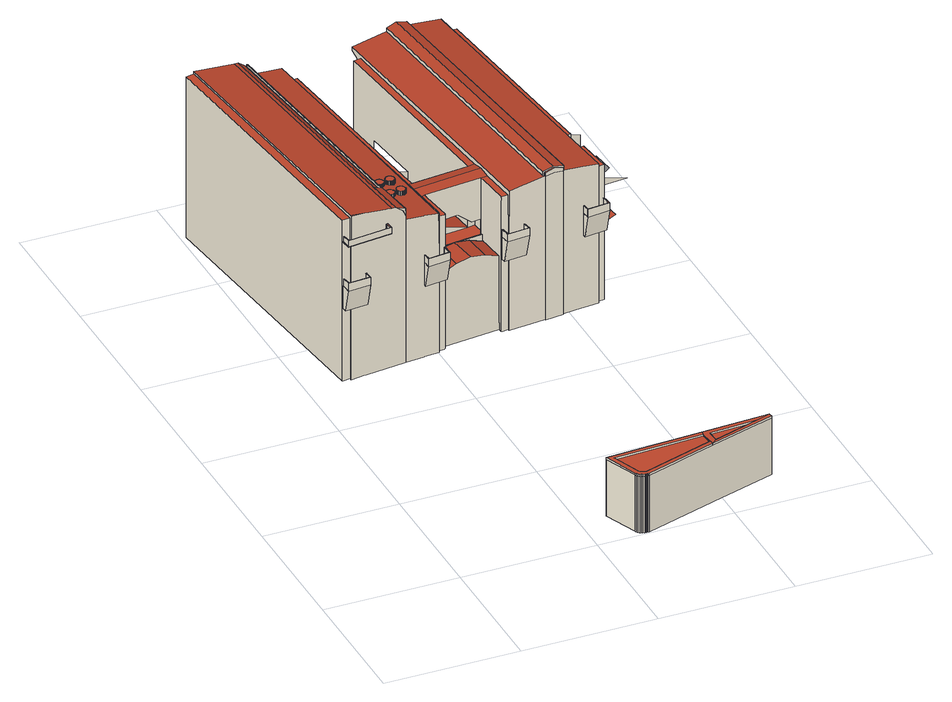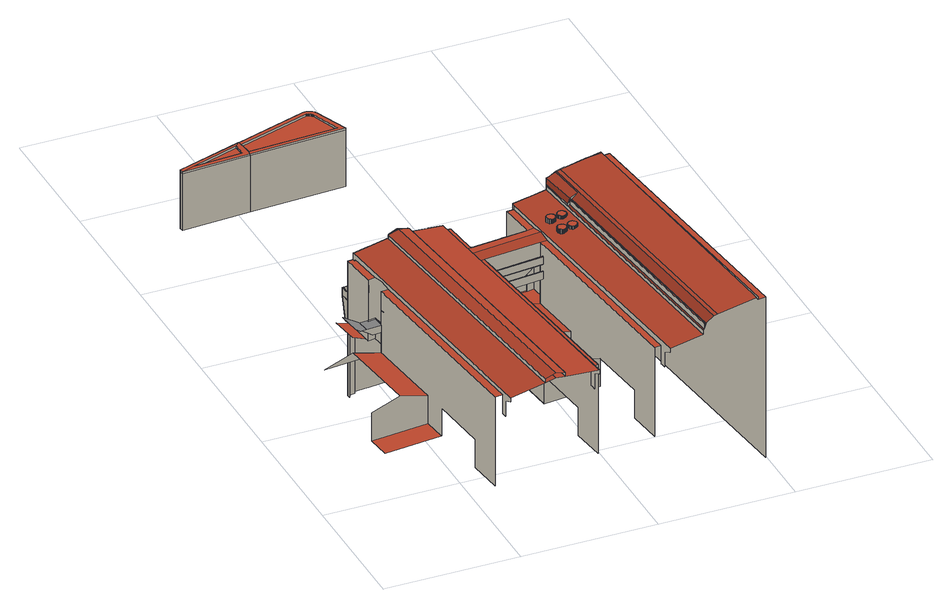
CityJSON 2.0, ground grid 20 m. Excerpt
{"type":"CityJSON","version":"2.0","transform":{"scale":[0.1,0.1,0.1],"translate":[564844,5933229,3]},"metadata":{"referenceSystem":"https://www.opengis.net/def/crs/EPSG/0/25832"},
"CityObjects":{
"building1":{"type":"Building","attributes":{"Grundfläche 2D":"19094.941454","Grundhöhe NN":"4.316"},"children":["building1-1","building1-2","building1-3","building1-4","building1-5","building1-6","building1-7","building1-8","building1-9","building1-10","building1-11","building1-12","building1-13","building1-14","building1-15"],"geometry":[{"type":"MultiSurface","lod":"3","boundaries":[[[0,1,2,3]],[[4,5,6,7]],[[8,9,10,7,6,11,12,13,2,1,14,15,16,17,18,19]],[[13,12,20,21]],[[10,9,22,23]],[[24,25,26]],[[27,28,20,12,11,6,5,29,30]],[[29,5,4,31]],[[32,31,4,7,10,23,33]],[[25,34,26]],[[35,36,3,2,13,21,37,38]],[[39,24,26,40,41,16,15]],[[41,42,18,17,16]],[[43,44,45,46,39,15,14,1,0,47]],[[27,30,29,31,32]],[[47,0,3,36]],[[22,48,49,50,51,52,53,54,55,56,57,34,25,24,39,46,45,44,43,35,38,37,21,20,28,27,32,33,23]],[[58,19,18,42]],[[43,47,36,35]],[[55,59,40,26,34,57,56]],[[53,60,61,62,63,54]],[[59,55,54,63,62]],[[64,65,66,67]],[[68,52,51,69,70,71]],[[64,72,73,74,75,76,51,50,77,78,79,80,81,65]],[[68,71,70,82,83,61,60,53,52]],[[64,67,84,85,86,87,73,72]],[[80,88,89,90,91,66,65,81]],[[84,67,66,91]],[[74,92,93,94,69,51,76,75]],[[95,88,80,79]],[[96,87,86,85,90,89,88,95,97,98,99,100,101,102]],[[85,84,91,90]],[[103,104,105,106]],[[107,108,109,96,102,101,100,110,111]],[[103,112,113,104]],[[114,113,112,108,107,111,110,100,99,115,116,117,118]],[[119,120,121,122,106,105]],[[122,121,123]],[[103,106,122,123,124,125,112]],[[117,116,126,127]],[[94,93,92,74,73,87,96,109,128,129,130,131,132,133,134,135,136]],[[137,130,129,138,139,140]],[[126,141,142,127]],[[143,144,119,145,146,147]],[[148,121,120,149,150,149,120,119,144,143,147,151,152,153,154,155,156,157,158,159,160,161,162,137,140,139,138,122,163,164,165]],[[141,126,116,115,166,167,168]],[[124,169,170,125]],[[171,145,119]],[[172,173,174,175,123,121,148,165]],[[120,176,177]],[[105,104,113,178,179,180,171,119]],[[129,128,181,182,183,138]],[[164,184,172,165]],[[170,185,186,187,108,112,125]],[[122,138,183,188,189]],[[177,190,191,192,150,149,120]],[[192,191,190,176,120,149,150]],[[141,168,193,142]],[[194,178,113,114,118,117,195,196]],[[117,127,142,193,195]],[[197,181,128,109,108,187]],[[198,184,164,163,122,189,188]],[[169,124,123,175,174,190,177]],[[176,199,185,170,169,177]],[[200,201,151,147,146]],[[168,167,195,193]],[[202,203,204,205]],[[153,152,206,207,208]],[[202,209,210,211,212,213,214,215,216,217,218,203]],[[176,190,219,199]],[[152,151,201,206]],[[167,166,214,213,220,221,187,186,178,194,196,195]],[[200,146,145,171,222,223]],[[197,187,221,220,213,212,211]],[[199,219,224,225,186,185]],[[226,217,216,227]],[[186,225,179,178]],[[228,204,203,218,217,226,229,230]],[[231,232,210,209,202,205,233,234,235]],[[233,205,204,228]],[[224,219,171,180]],[[225,224,180,179]],[[229,226,227,236,237,238,239,240,241,242,232,231,235,230]],[[235,234,233,228,230]],[[243,244,245,246,247,248,249,207,206,201,200,223,222,171,219,190,191,192,191,190,174,173,172,184,198,188,183,250,251,252,253,254]],[[252,251,250,183,182,255]],[[256,257,255,182,181,197,211,210,232,242,258,259,260,261,262,263]],[[238,264,265,239]],[[265,266,267,268,269,259,258,242,241,240,239]],[[267,270,271,272,273,274,275,276,277]],[[265,264,278,279,266]],[[278,280,281,279]],[[275,282,269,276]],[[283,282,275,274,273]],[[284,285,286,287]],[[284,288,289,290,291,292,281,280,293,294,295,296,297,285]],[[273,272,298,283]],[[267,266,279,281,292,291,290,299,300,301,268]],[[298,272,271,301]],[[284,287,302,303,304,305,306,289,288]],[[302,287,286,307]],[[307,286,285,297,296,308,309,310]],[[311,308,296,295]],[[310,309,308,311,312,313,314,315,316,317,318,306,305,304]],[[304,303,302,307,310]],[[319,320,318,317,316,315,321,322]],[[323,324,325,326]],[[327,325,324,328]],[[329,327,328,319,322,321,315,314,330,331,332,333]],[[326,334,335,323]],[[331,336,337,332]],[[338,328,324,323,335,339]],[[340,341,339,335]],[[342,343,344,345,346,347]],[[344,343,348,349,350,351,352,353,300,299,290,289,306,318,320,354]],[[355,356,357,358,340,359,360,359,340,335,334,361,362,363,364,365,366,367,368,369,370,371,372,373,374,375,342,347,346,345,376,377]],[[378,379,338,339,341,380]],[[363,362,361,334,381,382]],[[383,381,334]],[[384,385,365,364]],[[386,384,364,363,382]]],"semantics":{"surfaces":[{"type":"WallSurface"},{"type":"RoofSurface"},{"type":"GroundSurface"}],"values":[0,0,0,0,0,1,1,0,2,1,2,0,1,1,0,0,0,0,0,1,1,1,0,0,0,1,1,2,0,1,0,0,0,0,1,0,0,0,0,2,1,0,1,1,1,0,0,2,0,2,0,1,1,0,0,0,1,2,1,1,0,1,1,0,2,0,1,0,0,0,0,1,0,1,1,2,0,0,2,1,0,0,0,0,0,0,1,0,0,1,0,0,0,0,1,0,0,1,1,0,1,0,2,0,0,0,1,0,0,0,0,1,2,0,1,0,0,2,1,0,1,0]}}]},
"building1-1":{"type":"BuildingInstallation","parents":["building1"],"geometry":[{"type":"MultiSurface","lod":"3","boundaries":[[[387,388,389,390,391,392,393,394,395,396,397]],[[28,390,389,27]],[[398,392,391,390,28,399]],[[393,392,398,400]],[[11,395,394,393,400,401]],[[11,6,396,395]],[[6,5,397,396]],[[5,29,387,397]],[[29,30,27,389,388,387]]],"semantics":{"surfaces":[{"type":"RoofSurface"},{"type":"WallSurface"}],"values":[0,1,1,1,1,1,1,1,1]}}]},
"building1-2":{"type":"BuildingInstallation","parents":["building1"],"geometry":[{"type":"MultiSurface","lod":"3","boundaries":[[[402,403,404,405,406,407,408,409]],[[1,0,406,405]],[[0,47,407,406]],[[47,43,408,407]],[[43,44,409,408]],[[44,410,402,409]],[[410,411,403,402]],[[411,14,404,403]],[[14,1,405,404]]],"semantics":{"surfaces":[{"type":"RoofSurface"},{"type":"WallSurface"}],"values":[0,1,1,1,1,1,1,1,1]}}]},
"building1-3":{"type":"BuildingInstallation","parents":["building1"],"geometry":[{"type":"MultiSurface","lod":"3","boundaries":[[[412,413,414,415,416,63,54]],[[413,417,418,414]],[[419,414,418]],[[420,414,419]],[[53,52,417,413,412,54]],[[52,68,418,417]],[[68,421,422,420,419,418]],[[423,414,420,422,424]],[[414,423,424,425,426,415]],[[60,63,416,415,426,425]]],"semantics":{"surfaces":[{"type":"RoofSurface"},{"type":"WallSurface"}],"values":[0,0,0,0,1,1,1,1,1,1]}}]},
"building1-4":{"type":"BuildingInstallation","parents":["building1"],"geometry":[{"type":"MultiSurface","lod":"3","boundaries":[[[427,428,429,430,431,432,433,434,435,436,437,438,439,440,441,442,443,444,445,446,447,448,449,450,451,452,453,454,455,456,457,458,459,460,461,462]],[[463,464,428,427]],[[464,465,429,428]],[[466,467,461,460]],[[467,468,462,461]],[[468,463,427,462]],[[465,469,430,429]],[[469,470,431,430]],[[470,471,432,431]],[[471,472,433,432]],[[434,433,472,473]],[[473,474,435,434]],[[474,475,436,435]],[[437,436,475,476]],[[476,477,438,437]],[[477,478,439,438]],[[478,479,440,439]],[[479,480,441,440]],[[480,481,442,441]],[[481,482,443,442]],[[482,483,444,443]],[[483,484,445,444]],[[484,485,446,445]],[[485,486,447,446]],[[486,487,448,447]],[[487,488,449,448]],[[488,489,450,449]],[[489,490,451,450]],[[452,451,490,491]],[[491,492,453,452]],[[492,493,454,453]],[[493,494,455,454]],[[494,495,456,455]],[[495,496,457,456]],[[458,457,496,497]],[[497,498,459,458]],[[498,466,460,459]]],"semantics":{"surfaces":[{"type":"RoofSurface"},{"type":"WallSurface"}],"values":[0,1,1,1,1,1,1,1,1,1,1,1,1,1,1,1,1,1,1,1,1,1,1,1,1,1,1,1,1,1,1,1,1,1,1,1,1]}}]},
"building1-5":{"type":"BuildingInstallation","parents":["building1"],"geometry":[{"type":"MultiSurface","lod":"3","boundaries":[[[499,500,501,502,503,504,505,506,507,508,509,510,511,512,513,514,515,516,517,518,519,520,521,522,523,524,525,526,527,528,529,530,531,532,533,534,535]],[[500,499,536,537]],[[501,500,537,538]],[[534,533,539,540]],[[535,534,540,541]],[[499,535,541,536]],[[502,501,538,542]],[[503,502,542,543]],[[504,503,543,544]],[[505,504,544,545]],[[506,505,545,546]],[[507,506,546,547]],[[508,507,547,548]],[[509,508,548,549]],[[510,509,549,550]],[[511,510,550,551]],[[512,511,551,552]],[[513,512,552,553]],[[514,513,553,554]],[[515,514,554,555]],[[516,515,555,556]],[[517,516,556,557]],[[518,517,557,558]],[[519,518,558,559]],[[520,519,559,560]],[[521,520,560,561]],[[522,521,561,562]],[[523,522,562,563]],[[524,523,563,564]],[[525,524,564,565]],[[526,525,565,566]],[[527,526,566,567]],[[528,527,567,568]],[[529,528,568,569]],[[530,529,569,570]],[[531,530,570,571]],[[532,531,571,572]],[[533,532,572,539]]],"semantics":{"surfaces":[{"type":"RoofSurface"},{"type":"WallSurface"}],"values":[0,1,1,1,1,1,1,1,1,1,1,1,1,1,1,1,1,1,1,1,1,1,1,1,1,1,1,1,1,1,1,1,1,1,1,1,1,1]}}]},
"building1-6":{"type":"BuildingInstallation","parents":["building1"],"geometry":[{"type":"MultiSurface","lod":"3","boundaries":[[[426,423,573,574]],[[426,574,83,425]],[[424,423,426,425]],[[422,420,423,424]],[[82,573,423,420,422]],[[574,573,82,83]]],"semantics":{"surfaces":[{"type":"RoofSurface"},{"type":"WallSurface"}],"values":[0,1,1,1,1,1]}}]},
"building1-7":{"type":"BuildingInstallation","parents":["building1"],"geometry":[{"type":"MultiSurface","lod":"3","boundaries":[[[575,576,577,578,579,580,581,582,583,584,585,586,587,588,589,590,591,592,593,594,595,596,597,598,599,600,601,602,603,604,605,606,607,608,609,610,611,612,613]],[[614,615,579,578]],[[615,616,580,579]],[[617,618,576,575]],[[618,619,577,576]],[[619,614,578,577]],[[616,620,581,580]],[[620,621,582,581]],[[621,622,583,582]],[[584,583,622,623]],[[623,624,585,584]],[[624,625,586,585]],[[625,626,587,586]],[[626,627,588,587]],[[627,628,589,588]],[[628,629,590,589]],[[629,630,591,590]],[[592,591,630,631]],[[631,632,593,592]],[[632,633,594,593]],[[633,634,595,594]],[[634,635,596,595]],[[635,636,597,596]],[[636,637,598,597]],[[637,638,599,598]],[[638,639,600,599]],[[639,640,601,600]],[[602,601,640,641]],[[641,642,603,602]],[[642,643,604,603]],[[643,644,605,604]],[[644,645,606,605]],[[645,646,607,606]],[[646,647,608,607]],[[647,648,609,608]],[[648,649,610,609]],[[649,650,611,610]],[[650,651,612,611]],[[651,652,613,612]],[[575,613,652,617]]],"semantics":{"surfaces":[{"type":"RoofSurface"},{"type":"WallSurface"}],"values":[0,1,1,1,1,1,1,1,1,1,1,1,1,1,1,1,1,1,1,1,1,1,1,1,1,1,1,1,1,1,1,1,1,1,1,1,1,1,1,1]}}]},
"building1-8":{"type":"BuildingInstallation","parents":["building1"],"geometry":[{"type":"MultiSurface","lod":"3","boundaries":[[[653,654,655,656,657,658,659,660]],[[64,67,656,655]],[[67,84,657,656]],[[84,85,658,657]],[[86,659,658,85]],[[86,661,660,659]],[[653,660,661,662]],[[654,653,662,72]],[[64,655,654,72]]],"semantics":{"surfaces":[{"type":"RoofSurface"},{"type":"WallSurface"}],"values":[0,1,1,1,1,1,1,1,1]}}]},
"building1-9":{"type":"BuildingInstallation","parents":["building1"],"geometry":[{"type":"MultiSurface","lod":"3","boundaries":[[[663,664,665,666,667,668,669,670,671,672,673,674,675,676,677,678,679,680,681,682,683,684,685,686,687,688,689,690,691,692,693,694,695,696,697,698,699,700,701,702]],[[664,663,703,704]],[[665,664,704,705]],[[701,700,706,707]],[[702,701,707,708]],[[663,702,708,703]],[[666,665,705,709]],[[667,666,709,710]],[[668,667,710,711]],[[669,668,711,712]],[[670,669,712,713]],[[714,672,671,670,713,715]],[[673,672,714,716]],[[674,673,716,717]],[[675,674,717,718]],[[676,675,718,719]],[[677,676,719,720]],[[678,677,720,721]],[[679,678,721,722]],[[680,679,722,723]],[[681,680,723,724]],[[682,681,724,725]],[[683,682,725,726]],[[684,683,726,727]],[[685,684,727,728]],[[686,685,728,729]],[[687,686,729,730]],[[688,687,730,731]],[[689,688,731,732]],[[690,689,732,733]],[[691,690,733,734]],[[692,691,734,735]],[[693,692,735,736]],[[694,693,736,737]],[[695,694,737,738]],[[696,695,738,739]],[[697,696,739,740]],[[698,697,740,741]],[[699,698,741,742]],[[700,699,742,706]]],"semantics":{"surfaces":[{"type":"RoofSurface"},{"type":"WallSurface"}],"values":[0,1,1,1,1,1,1,1,1,1,1,1,1,1,1,1,1,1,1,1,1,1,1,1,1,1,1,1,1,1,1,1,1,1,1,1,1,1,1,1]}}]},
"building1-10":{"type":"BuildingInstallation","parents":["building1"],"geometry":[{"type":"MultiSurface","lod":"3","boundaries":[[[743,744,745,746]],[[194,743,746,196]],[[744,743,194,114]],[[744,114,118,745]],[[746,745,118,196]]],"semantics":{"surfaces":[{"type":"RoofSurface"},{"type":"WallSurface"}],"values":[0,1,1,1,1]}}]},
"building1-11":{"type":"BuildingInstallation","parents":["building1"],"geometry":[{"type":"MultiSurface","lod":"3","boundaries":[[[747,748,749,750]],[[748,184,164,749]],[[749,164,163,750]],[[163,198,747,750]],[[747,198,184,748]],[[198,163,164,184]]],"semantics":{"surfaces":[{"type":"RoofSurface"},{"type":"WallSurface"},{"type":"GroundSurface"}],"values":[0,1,1,1,1,2]}}]},
"building1-12":{"type":"BuildingInstallation","parents":["building1"],"geometry":[{"type":"MultiSurface","lod":"3","boundaries":[[[751,752,753,754]],[[751,149,191,752]],[[754,753,192,150]],[[754,150,149,751]],[[752,191,192,753]],[[150,192,191,149]]],"semantics":{"surfaces":[{"type":"RoofSurface"},{"type":"WallSurface"},{"type":"GroundSurface"}],"values":[0,1,1,1,1,2]}}]},
"building1-13":{"type":"BuildingInstallation","parents":["building1"],"geometry":[{"type":"MultiSurface","lod":"3","boundaries":[[[755,756,757,758,759,760,761,762,763]],[[231,757,756,235]],[[758,757,231,764]],[[759,758,764,765]],[[765,209,760,759]],[[202,761,760,209]],[[202,205,762,761]],[[205,233,763,762]],[[233,234,235,756,755,763]]],"semantics":{"surfaces":[{"type":"RoofSurface"},{"type":"WallSurface"}],"values":[0,1,1,1,1,1,1,1,1]}}]},
"building1-14":{"type":"BuildingInstallation","parents":["building1"],"geometry":[{"type":"MultiSurface","lod":"3","boundaries":[[[766,767,768,769,770]],[[771,772,767,766,773]],[[277,768,767,772,270,267]],[[265,770,769,768,277,239]],[[279,773,766,770,265,266]],[[270,772,771,773,279,281]]],"semantics":{"surfaces":[{"type":"RoofSurface"},{"type":"WallSurface"}],"values":[0,0,1,1,1,1]}}]},
"building1-15":{"type":"BuildingInstallation","parents":["building1"],"geometry":[{"type":"MultiSurface","lod":"3","boundaries":[[[774,775,776,777,778,779,780,781,782,783]],[[776,304,305,777]],[[784,779,778,777,305,785]],[[780,779,784,786]],[[781,780,786,288]],[[781,288,284,782]],[[284,287,783,782]],[[287,302,774,783]],[[302,303,304,776,775,774]]],"semantics":{"surfaces":[{"type":"RoofSurface"},{"type":"WallSurface"}],"values":[0,1,1,1,1,1,1,1,1]}}]},
"building2":{"type":"Building","attributes":{"Grundfläche 2D":"84.141233","Grundhöhe NN":"3.738"},"children":["building2-1","building2-2"],"geometry":[{"type":"MultiSurface","lod":"3","boundaries":[[[787,788,789,790,791,792,793,794,795,796,797,798,799,800,801,802,803,804,805,806,807,808,809,810,811,812,813,814,815,816,817,818]],[[819,820,821,822,823,824,825,826,827,828,829,830,831,832,833,834,835,836,837]],[[838,839,787,818]],[[839,840,788,787]],[[840,841,842,790,789,788]],[[842,843,791,790]],[[843,844,792,791]],[[844,845,846,794,793,792]],[[846,847,848,796,795,794]],[[848,849,850,798,797,796]],[[850,851,799,798]],[[851,852,800,799]],[[852,853,801,800]],[[853,826,802,801]],[[825,824,823,805,804,803]],[[823,822,806,805]],[[822,821,807,806]],[[821,820,808,807]],[[820,819,809,808]],[[819,837,810,809]],[[837,836,811,810]],[[836,835,812,811]],[[835,834,813,812]],[[834,833,814,813]],[[833,832,815,814]],[[816,815,832,831]],[[830,838,818,817]],[[829,828,854,855]],[[830,829,855,856]],[[838,830,856,857]],[[839,838,857,858]],[[840,839,858,859]],[[860,842,841,840,859,861]],[[843,842,860,862]],[[863,844,843,862]],[[864,846,845,844,863,865]],[[866,848,847,846,864,867]],[[868,850,849,848,866,869]],[[851,850,868,870]],[[852,851,870,871]],[[853,852,871,872]],[[873,874,854,828,827,826,853,872]],[[865,863,862,860,861,859,858,857,856,855,854,874,873,872,871,870,868,869,866,867,864]]],"semantics":{"surfaces":[{"type":"RoofSurface"},{"type":"WallSurface"},{"type":"GroundSurface"}],"values":[0,0,1,1,1,1,1,1,1,1,1,1,1,1,1,1,1,1,1,1,1,1,1,1,1,1,1,1,1,1,1,1,1,1,1,1,1,1,1,1,1,1,2]}}]},
"building2-1":{"type":"BuildingInstallation","parents":["building2"],"geometry":[{"type":"MultiSurface","lod":"3","boundaries":[[[875,876,817,816,803,802,877,878]],[[875,878,879,880]],[[829,830,817,876]],[[816,831,825,803]],[[881,879,878,877]]],"semantics":{"surfaces":[{"type":"RoofSurface"},{"type":"WallSurface"}],"values":[0,1,1,1,1]}}]},
"building2-2":{"type":"BuildingInstallation","parents":["building2"],"geometry":[{"type":"MultiSurface","lod":"3","boundaries":[[[877,802,882,883,876,875]],[[828,883,882,802,826,827]],[[828,829,876,883]],[[877,875,880,881]]],"semantics":{"surfaces":[{"type":"RoofSurface"},{"type":"WallSurface"}],"values":[0,1,1,1]}}]}
},
"vertices":[
[54,488,232],[52,503,232],[52,503,231],[54,488,231],[53,496,127],[54,488,162],[52,503,162],[52,503,127],[52,503,13],[63,504,13],[63,504,127],[53,503,162],[63,504,162],[63,504,231],[53,503,232],[63,504,232],[63,504,266],[52,503,266],[51,503,266],[51,503,13],[63,501,162],[63,501,231],[63,501,13],[63,501,127],[63,501,270],[85,504,268],[63,504,270],[86,504,162],[85,504,162],[87,491,162],[86,499,162],[86,499,127],[86,504,127],[85,504,127],[86,504,268],[119,507,231],[120,496,231],[85,504,231],[86,504,231],[63,501,232],[17,916,270],[17,916,266],[5,914,266],[119,507,232],[117,507,232],[86,504,232],[85,504,232],[120,496,232],[85,504,13],[86,504,13],[147,511,13],[147,511,238],[147,511,244],[142,510,254],[131,509,262],[125,508,263],[119,507,264],[117,507,264],[5,914,13],[79,922,263],[135,569,254],[96,924,254],[85,923,262],[125,568,262],[175,514,162],[175,514,127],[175,509,127],[176,501,162],[141,569,244],[101,925,238],[101,925,244],[140,577,244],[176,514,162],[198,516,162],[198,516,232],[176,514,235],[175,514,235],[175,514,13],[176,514,13],[198,516,13],[198,516,127],[176,514,127],[100,925,246],[98,925,250],[209,505,162],[208,521,162],[207,520,162],[198,520,162],[198,520,127],[207,520,127],[208,521,127],[208,513,127],[198,520,232],[192,573,232],[152,931,232],[198,520,13],[198,520,225],[207,520,13],[208,521,13],[209,521,13],[209,521,225],[208,521,225],[207,520,225],[192,573,204],[192,573,129],[188,608,129],[188,608,204],[203,572,225],[203,575,225],[192,573,225],[203,569,225],[203,571,225],[203,575,196],[203,575,129],[203,572,129],[208,526,13],[208,526,129],[203,569,129],[203,571,129],[199,609,129],[199,609,172],[199,609,195],[199,609,196],[200,609,195],[224,612,178],[228,577,178],[228,529,137],[224,571,137],[190,590,228],[188,608,225],[155,909,225],[155,909,207],[155,909,196],[155,910,196],[154,918,196],[154,918,220],[152,931,226],[165,910,225],[199,609,225],[198,616,225],[198,618,225],[250,531,141],[245,573,141],[198,618,129],[198,616,129],[242,614,142],[233,695,142],[190,690,129],[198,616,195],[198,616,172],[198,618,172],[190,690,85],[181,767,85],[181,767,129],[171,857,129],[171,857,85],[165,910,85],[165,910,127],[165,910,128],[165,910,160],[165,910,161],[165,910,195],[165,910,196],[198,616,196],[198,618,196],[198,618,195],[294,536,13],[294,536,129],[272,534,137],[249,615,178],[253,580,178],[284,618,129],[283,627,195],[284,625,195],[284,618,195],[224,612,195],[257,615,172],[256,615,172],[288,584,129],[299,585,129],[295,620,129],[297,602,228],[295,620,225],[284,618,225],[283,627,196],[274,582,161],[288,584,161],[288,584,225],[284,618,196],[224,612,196],[284,618,172],[284,625,172],[283,627,172],[268,576,137],[288,582,129],[289,578,129],[289,580,129],[299,585,225],[284,625,196],[270,617,161],[275,700,129],[275,700,85],[295,530,162],[295,530,127],[296,523,127],[297,515,162],[267,777,85],[267,777,129],[224,772,142],[296,530,162],[305,531,162],[305,531,225],[296,530,225],[294,530,225],[294,530,13],[296,530,13],[305,531,13],[305,531,127],[296,530,127],[284,618,161],[289,580,225],[288,582,225],[284,625,129],[283,627,129],[295,620,161],[299,585,161],[305,528,127],[305,528,13],[329,526,127],[327,531,127],[328,531,127],[327,531,162],[305,528,162],[330,518,162],[329,526,162],[328,531,162],[327,531,13],[328,531,13],[360,534,13],[360,534,239],[328,531,235],[327,531,235],[305,528,232],[251,919,161],[251,919,160],[251,919,128],[251,919,127],[251,919,85],[257,867,85],[257,867,129],[284,625,225],[283,627,225],[251,919,225],[251,919,196],[251,919,195],[262,921,225],[262,921,196],[262,921,207],[299,585,232],[259,942,232],[259,942,226],[261,930,220],[261,930,196],[261,922,196],[360,533,13],[360,533,239],[374,534,241],[373,537,241],[327,950,241],[312,948,239],[387,539,239],[389,539,239],[389,539,245],[373,537,249],[359,536,246],[357,536,245],[357,536,239],[359,536,239],[387,536,13],[387,536,239],[387,537,13],[387,537,239],[312,948,245],[327,950,249],[418,541,162],[418,541,127],[419,536,127],[420,528,162],[419,541,162],[442,543,162],[442,543,232],[419,541,235],[418,541,235],[418,541,13],[419,541,13],[442,543,13],[442,543,127],[419,541,127],[343,952,245],[398,936,232],[396,958,232],[343,952,239],[453,532,162],[452,540,162],[451,548,162],[450,548,162],[441,547,162],[452,540,127],[441,547,127],[450,548,127],[451,548,127],[441,547,13],[450,548,13],[451,548,13],[452,548,13],[452,548,225],[451,548,225],[450,548,225],[441,547,225],[446,602,225],[435,600,225],[446,598,225],[446,599,225],[431,635,161],[435,600,161],[435,600,129],[431,635,129],[446,602,129],[446,602,161],[446,599,129],[451,553,13],[451,553,129],[447,596,129],[446,598,129],[442,636,129],[442,636,161],[472,556,137],[467,598,137],[459,603,161],[455,637,161],[442,636,172],[471,639,172],[409,937,225],[398,936,225],[431,635,225],[442,636,225],[441,643,225],[441,645,225],[398,936,207],[398,936,196],[398,937,196],[397,945,196],[397,945,220],[396,958,226],[433,617,228],[441,645,196],[441,645,195],[441,643,195],[442,636,195],[441,643,172],[441,645,172],[441,643,129],[441,645,129],[428,759,129],[428,759,85],[424,795,85],[424,795,129],[415,884,129],[415,884,85],[409,937,85],[409,937,127],[409,937,128],[409,937,160],[409,937,161],[409,937,195],[409,937,196],[442,636,196],[441,643,196],[481,640,178],[485,606,178],[473,639,172],[485,641,142],[471,764,142],[528,645,129],[514,768,85],[510,804,85],[514,768,129],
[87,491,174],[86,499,174],[86,504,174],[85,504,174],[86,493,174],[86,492,174],[55,489,174],[55,490,174],[53,503,174],[52,503,174],[54,488,174],[86,492,162],[86,493,162],[55,489,162],[55,490,162],
[119,497,241],[55,490,241],[53,503,241],[52,503,241],[54,488,241],[120,496,241],[119,507,241],[117,507,241],[119,497,232],[55,490,232],
[142,510,257],[146,510,256],[139,570,256],[138,570,256],[135,569,257],[147,511,247],[141,569,247],[140,570,251],[139,570,254],[140,570,245],[139,570,246],[139,570,255],[139,570,247],[138,570,250],[138,570,255],
[153,584,241],[152,584,241],[151,583,241],[150,583,241],[149,582,241],[148,581,241],[147,580,241],[147,579,241],[147,578,241],[147,577,241],[147,576,241],[148,575,241],[148,574,241],[149,573,241],[150,572,241],[151,571,241],[152,571,241],[153,571,241],[155,571,241],[156,571,241],[156,572,241],[157,572,241],[158,573,241],[159,574,241],[160,575,241],[160,576,241],[160,577,241],[160,578,241],[160,580,241],[159,580,241],[159,581,241],[158,582,241],[157,583,241],[156,584,241],[155,584,241],[154,584,241],[153,584,236],[152,584,237],[151,583,237],[156,584,236],[155,584,236],[154,584,236],[150,583,237],[149,582,237],[148,581,237],[147,580,237],[147,579,237],[147,578,237],[147,577,237],[147,576,237],[148,575,237],[148,574,237],[149,573,237],[150,572,237],[151,571,237],[152,571,237],[153,571,237],[155,571,236],[156,571,236],[156,572,236],[157,572,236],[158,573,236],[159,574,236],[160,575,236],[160,576,236],[160,577,236],[160,578,236],[160,580,236],[159,580,236],[159,581,236],[158,582,236],[157,583,236],
[150,613,241],[149,613,241],[148,612,241],[147,612,241],[146,611,241],[145,610,241],[145,609,241],[144,609,241],[144,608,241],[144,606,241],[144,605,241],[144,604,241],[145,603,241],[146,602,241],[147,601,241],[148,600,241],[149,600,241],[150,600,241],[151,600,241],[152,600,241],[153,600,241],[154,601,241],[155,602,241],[156,602,241],[156,603,241],[157,604,241],[157,605,241],[157,606,241],[157,607,241],[157,608,241],[156,609,241],[156,610,241],[155,611,241],[154,612,241],[153,613,241],[152,613,241],[151,613,241],[150,613,236],[149,613,237],[148,612,237],[153,613,236],[152,613,236],[151,613,236],[147,612,237],[146,611,237],[145,610,237],[145,609,237],[144,609,237],[144,608,237],[144,606,237],[144,605,237],[144,604,237],[145,603,237],[146,602,237],[147,601,237],[148,600,237],[149,600,237],[150,600,237],[151,600,236],[152,600,236],[153,600,236],[154,601,236],[155,602,236],[156,602,236],[156,603,236],[157,604,236],[157,605,236],[157,606,236],[157,607,236],[157,608,236],[156,609,236],[156,610,236],[155,611,236],[154,612,236],
[100,925,255],[98,925,255],
[172,586,241],[171,586,241],[170,586,241],[169,586,241],[168,586,241],[167,585,241],[166,585,241],[165,584,241],[165,583,241],[164,582,241],[164,581,241],[164,580,241],[163,579,241],[163,578,241],[164,577,241],[164,576,241],[165,576,241],[165,575,241],[166,574,241],[167,573,241],[168,573,241],[169,573,241],[170,573,241],[171,573,241],[172,573,241],[173,573,241],[174,574,241],[175,575,241],[176,576,241],[176,577,241],[177,578,241],[177,579,241],[177,580,241],[176,581,241],[176,582,241],[175,583,241],[175,584,241],[174,585,241],[173,585,241],[169,586,234],[168,586,235],[167,585,235],[172,586,234],[171,586,234],[170,586,234],[166,585,235],[165,584,235],[165,583,235],[164,582,235],[164,581,235],[164,580,235],[163,579,235],[163,578,235],[164,577,235],[164,576,235],[165,576,235],[165,575,235],[166,574,235],[167,573,235],[168,573,235],[169,573,235],[170,573,235],[171,573,234],[172,573,234],[173,573,234],[174,574,234],[175,575,234],[176,576,234],[176,577,234],[177,578,234],[177,579,234],[177,580,234],[176,581,234],[176,582,234],[175,583,234],[175,584,234],[174,585,234],[173,585,234],
[177,502,174],[176,514,174],[175,514,174],[176,501,174],[209,505,174],[208,521,174],[207,520,174],[208,506,174],[208,506,162],[177,502,162],
[166,615,241],[165,615,241],[164,614,241],[163,614,241],[162,613,241],[161,612,241],[161,611,241],[161,610,241],[160,610,241],[160,609,241],[160,608,241],[160,607,241],[160,606,241],[161,605,241],[162,604,241],[163,603,241],[164,603,241],[165,602,241],[166,602,241],[167,602,241],[168,602,241],[169,602,241],[170,602,241],[171,603,241],[171,604,241],[172,604,241],[173,605,241],[173,606,241],[173,607,241],[173,608,241],[173,609,241],[173,610,241],[173,611,241],[172,612,241],[171,613,241],[171,614,241],[170,614,241],[169,615,241],[168,615,241],[167,615,241],[166,615,234],[165,615,235],[164,614,235],[169,615,234],[168,615,234],[167,615,234],[163,614,235],[162,613,235],[161,612,235],[161,611,235],[161,610,235],[160,609,235],[160,610,235],[160,608,235],[160,607,235],[160,606,235],[161,605,235],[162,604,235],[163,603,235],[164,603,235],[165,602,235],[166,602,235],[167,602,235],[168,602,234],[169,602,234],[170,602,234],[171,603,234],[171,604,234],[172,604,234],[173,605,234],[173,606,234],[173,607,234],[173,608,234],[173,609,234],[173,610,234],[173,611,234],[172,612,234],[171,613,234],[171,614,234],[170,614,234],
[288,582,138],[203,572,138],[203,571,138],[289,580,138],
[284,625,207],[283,627,207],[198,618,207],[198,616,207],
[198,616,184],[284,625,184],[283,627,184],[198,618,184],
[329,526,174],[328,531,174],[327,531,174],[329,519,174],[298,516,174],[296,530,174],[295,530,174],[297,515,174],[330,518,174],[329,519,162],[298,516,162],
[374,534,248],[373,537,248],[359,536,244],[360,534,244],[360,533,244],[387,537,244],[387,539,244],[387,536,244],
[453,532,174],[452,540,174],[451,548,174],[450,548,174],[451,540,174],[451,533,174],[420,530,174],[419,541,174],[418,541,174],[420,528,174],[451,533,162],[451,540,162],[420,530,162],
[260,12,99],[261,10,99],[261,9,99],[262,8,99],[264,6,99],[266,5,99],[267,5,99],[268,4,99],[269,4,99],[270,3,99],[271,3,99],[272,3,99],[273,3,99],[275,3,99],[277,3,99],[384,37,99],[384,44,99],[382,43,99],[275,9,99],[274,9,99],[273,10,99],[272,10,99],[271,10,99],[270,11,99],[269,11,99],[268,12,99],[267,13,99],[266,14,99],[250,57,99],[382,63,99],[382,69,99],[240,62,99],[271,10,96],[272,10,96],[273,10,96],[274,9,96],[275,9,96],[382,43,96],[384,44,96],[384,37,96],[386,37,96],[484,68,96],[483,74,96],[382,69,96],[382,63,96],[250,57,96],[266,14,96],[267,13,96],[268,12,96],[269,11,96],[270,11,96],[240,62,96],[260,12,96],[261,10,96],[261,9,96],[262,8,96],[264,6,96],[266,5,96],[267,5,96],[268,4,96],[269,4,96],[270,3,96],[271,3,96],[272,3,96],[273,3,96],[275,3,96],[277,3,96],[484,68,7],[483,74,7],[382,69,7],[240,62,7],[260,12,7],[261,10,7],[262,8,7],[261,9,7],[264,6,7],[266,5,7],[268,4,7],[267,5,7],[270,3,7],[269,4,7],[272,3,7],[271,3,7],[273,3,7],[275,3,7],[277,3,7],[384,37,7],[386,37,7],
[462,67,99],[483,74,99],[392,44,99],[391,63,99],[391,63,96],[462,67,96],[392,44,96],
[386,37,99],[484,68,99]
]}
